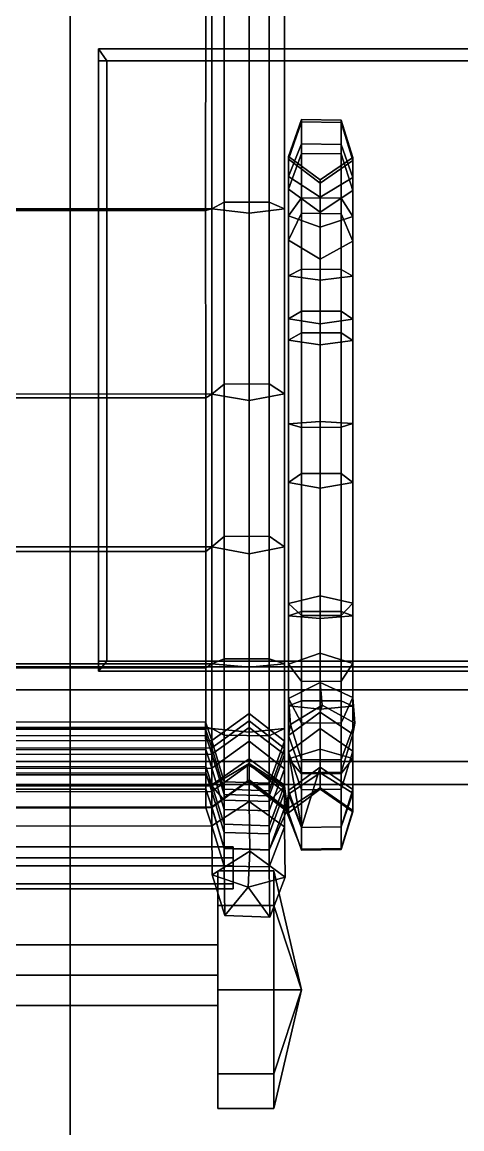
# Model space of a CAD drawing. Extents: x -252 to 252, y 0 to 101.
# Drawn here: x 211.79 to 218.49, y 14.07 to 30.93 of the extents above; entities that cross this region are included whole.
import ezdxf

# ---------------------------------------------------------------- set-up
doc = ezdxf.new("R2010")
doc.units = 0

msp = doc.modelspace()

# ---------------------------------------------------------------- linework, layer by layer
for points in [[(211.073044, 33.95929, -134.32254), (212.52446, 32.518917, -134.322479), (212.52446, 0.000001, -134.32254), (211.084091, 0.000003, -134.322479)], [(211.084091, 0.000003, -136.093597), (212.52446, 0.000001, -136.093597), (212.52446, 32.518917, -136.093582), (211.084091, 33.95929, -136.093582)], [(212.52446, 0.000001, -136.093597), (212.52446, 0.000001, -134.32254), (212.52446, 32.518917, -134.322479), (212.52446, 32.518917, -136.093582)], [(197.0681, 31.361679, -54.423523), (214.588593, 31.362648, -54.417297), (214.588348, 28.05822, -54.521988), (197.067825, 28.057987, -54.528198)], [(214.588348, 28.05822, -54.521988), (214.588593, 31.362648, -54.417297), (214.681381, 31.3508, -54.704269), (214.681381, 28.08486, -54.807266)], [(214.871078, 28.184299, -55.427612), (214.871078, 31.37015, -55.332916), (214.681381, 31.3508, -54.704269), (214.681381, 28.08486, -54.807266)], [(215.55687, 28.18792, -55.450317), (215.55687, 31.370859, -55.356125), (214.871078, 31.37015, -55.332916), (214.871078, 28.184299, -55.427612)], [(215.790771, 28.085831, -54.813721), (215.790771, 31.350906, -54.711243), (215.55687, 31.370859, -55.356125), (215.55687, 28.18792, -55.450317)], [(214.681381, 28.08486, -54.807266), (214.681381, 31.3508, -54.704269), (196.975372, 31.350771, -54.71051), (196.975372, 28.085831, -54.813477)], [(214.681381, 28.08486, -54.807266), (214.681381, 31.3508, -54.704269), (215.249252, 31.337872, -54.289703), (215.249252, 28.019117, -54.397095)], [(215.249252, 28.019117, -54.397095), (215.249252, 31.337872, -54.289703), (215.790771, 31.350906, -54.711243), (215.790771, 28.085831, -54.813721)], [(236.81398, 30.520674, 217.137054), (236.688538, 30.340174, 217.200333), (212.958862, 30.340174, 217.200333), (212.958862, 30.520674, 217.137054)], [(212.958862, 21.042135, 202.641571), (213.084305, 21.193691, 202.578308), (213.084305, 30.340174, 202.578308), (212.958862, 30.520674, 202.641571)], [(236.81398, 30.520674, 217.137054), (212.958862, 30.520674, 217.137054), (212.958862, 30.520674, 202.641571), (236.81398, 30.520674, 202.641571)], [(212.958862, 30.520674, 217.137054), (212.958862, 21.042135, 217.137054), (212.958862, 21.042135, 202.641571), (212.958862, 30.520674, 202.641571)], [(212.958862, 30.520674, 202.641571), (213.084305, 30.340174, 202.578308), (236.81398, 30.340174, 202.578308), (236.81398, 30.520674, 202.641571)], [(236.688538, 30.340174, 217.200333), (236.688538, 21.193691, 217.200333), (212.958862, 21.193691, 217.200333), (212.958862, 30.340174, 217.200333)], [(213.084305, 30.340174, 202.578308), (213.084305, 21.193691, 202.578308), (236.81398, 21.193691, 202.578308), (236.81398, 30.340174, 202.578308)], [(216.047333, 29.075699, -53.574661), (216.047333, 29.448, -51.271866), (215.850006, 28.884644, -51.166855), (215.850128, 28.577463, -53.291931)], [(216.047333, 29.448, -51.271866), (216.047333, 29.409588, -43.128326), (215.850128, 28.839375, -43.18544), (215.850006, 28.884644, -51.166855)], [(216.047333, 29.409588, -43.128326), (216.047333, 28.930525, -41.52681), (215.850128, 28.382309, -41.693764), (215.850128, 28.839375, -43.18544)], [(216.653366, 29.066545, -53.569595), (216.653366, 29.437653, -51.269791), (216.047333, 29.448, -51.271866), (216.047333, 29.075699, -53.574661)], [(216.653366, 29.437653, -51.269791), (216.653244, 29.399132, -43.12915), (216.047333, 29.409588, -43.128326), (216.047333, 29.448, -51.271866)], [(216.653244, 29.399132, -43.12915), (216.653244, 28.920464, -41.529533), (216.047333, 28.930525, -41.52681), (216.047333, 29.409588, -43.128326)], [(216.830521, 28.867884, -51.163483), (216.830521, 28.822449, -43.186905), (216.653244, 29.399132, -43.12915), (216.653366, 29.437653, -51.269791)], [(216.830521, 28.822449, -43.186905), (216.830399, 28.366016, -41.698586), (216.653244, 28.920464, -41.529533), (216.653244, 29.399132, -43.12915)], [(216.830399, 28.562656, -53.283081), (216.830521, 28.867884, -51.163483), (216.653366, 29.437653, -51.269791), (216.653366, 29.066545, -53.569595)], [(216.047333, 28.250811, -54.897354), (216.047333, 29.075699, -53.574661), (215.850128, 28.577463, -53.291931), (215.850128, 27.977509, -54.393509)], [(216.653229, 28.24577, -54.887924), (216.653366, 29.066545, -53.569595), (216.047333, 29.075699, -53.574661), (216.047333, 28.250811, -54.897354)], [(216.830399, 27.969387, -54.378769), (216.830399, 28.562656, -53.283081), (216.653366, 29.066545, -53.569595), (216.653229, 28.24577, -54.887924)], [(215.850128, 28.577463, -53.291931), (215.850006, 28.884644, -51.166855), (216.334198, 28.526104, -51.099899), (216.334198, 28.260365, -53.111572)], [(215.850006, 28.884644, -51.166855), (215.850128, 28.839375, -43.18544), (216.334198, 28.476515, -43.222015), (216.334198, 28.526104, -51.099899)], [(216.047333, 28.930525, -41.52681), (216.047211, 28.01841, -40.516464), (215.850128, 27.606424, -40.914917), (215.850128, 28.382309, -41.693764)], [(215.850128, 28.839375, -43.18544), (215.850128, 28.382309, -41.693764), (216.334198, 28.033417, -41.800087), (216.334198, 28.476515, -43.222015)], [(216.653244, 28.920464, -41.529533), (216.653351, 28.010845, -40.523735), (216.047211, 28.01841, -40.516464), (216.047333, 28.930525, -41.52681)], [(216.334198, 28.260365, -53.111572), (216.334198, 28.526104, -51.099899), (216.830521, 28.867884, -51.163483), (216.830399, 28.562656, -53.283081)], [(216.334198, 28.526104, -51.099899), (216.334198, 28.476515, -43.222015), (216.830521, 28.822449, -43.186905), (216.830521, 28.867884, -51.163483)], [(216.830399, 28.366016, -41.698586), (216.830521, 27.594181, -40.926636), (216.653351, 28.010845, -40.523735), (216.653244, 28.920464, -41.529533)], [(216.334198, 28.476515, -43.222015), (216.334198, 28.033417, -41.800087), (216.830399, 28.366016, -41.698586), (216.830521, 28.822449, -43.186905)], [(215.850128, 27.977509, -54.393509), (215.850128, 28.577463, -53.291931), (216.334198, 28.260365, -53.111572), (216.334198, 27.803574, -54.073029)], [(216.334198, 27.803574, -54.073029), (216.334198, 28.260365, -53.111572), (216.830399, 28.562656, -53.283081), (216.830399, 27.969387, -54.378769)], [(215.850128, 28.382309, -41.693764), (215.850128, 27.606424, -40.914917), (216.334198, 27.316078, -41.20388), (216.334198, 28.033417, -41.800087)], [(216.334198, 28.033417, -41.800087), (216.334198, 27.316078, -41.20388), (216.830521, 27.594181, -40.926636), (216.830399, 28.366016, -41.698586)], [(214.871078, 25.413471, -55.870514), (214.871078, 28.184299, -55.427612), (214.681381, 28.08486, -54.807266), (214.681381, 25.263659, -55.259445)], [(215.55687, 25.418922, -55.892715), (215.55687, 28.18792, -55.450317), (214.871078, 28.184299, -55.427612), (214.871078, 25.413471, -55.870514)], [(215.790771, 25.265244, -55.266418), (215.790771, 28.085831, -54.813721), (215.55687, 28.18792, -55.450317), (215.55687, 25.418922, -55.892715)], [(216.047333, 27.16431, -55.393921), (216.047333, 28.250811, -54.897354), (215.850128, 27.977509, -54.393509), (215.850128, 27.064062, -54.829514)], [(216.653229, 27.162466, -55.38353), (216.653229, 28.24577, -54.887924), (216.047333, 28.250811, -54.897354), (216.047333, 27.16431, -55.393921)], [(216.830521, 27.061087, -54.812943), (216.830399, 27.969387, -54.378769), (216.653229, 28.24577, -54.887924), (216.653229, 27.162466, -55.38353)], [(196.975372, 25.264999, -55.265152), (214.681381, 25.263659, -55.259445), (214.681381, 28.08486, -54.807266), (196.975372, 28.085831, -54.813477)], [(214.588348, 28.05822, -54.521988), (214.588394, 25.20673, -54.977478), (197.068115, 25.207611, -54.983673), (197.067825, 28.057987, -54.528198)], [(214.588394, 25.20673, -54.977478), (214.588348, 28.05822, -54.521988), (214.681381, 28.08486, -54.807266), (214.681381, 25.263659, -55.259445)], [(214.681381, 25.263659, -55.259445), (214.681381, 28.08486, -54.807266), (215.249252, 28.019117, -54.397095), (215.249252, 25.164833, -54.856628)], [(215.249252, 25.164833, -54.856628), (215.249252, 28.019117, -54.397095), (215.790771, 28.085831, -54.813721), (215.790771, 25.265244, -55.266418)], [(216.047211, 28.01841, -40.516464), (216.047333, 26.528133, -40.127884), (215.850128, 26.409739, -40.688889), (215.850128, 27.606424, -40.914917)], [(216.653351, 28.010845, -40.523735), (216.653351, 26.525944, -40.138031), (216.047333, 26.528133, -40.127884), (216.047211, 28.01841, -40.516464)], [(216.830521, 27.594181, -40.926636), (216.830521, 26.406208, -40.705482), (216.653351, 26.525944, -40.138031), (216.653351, 28.010845, -40.523735)], [(215.850128, 27.064062, -54.829514), (215.850128, 27.977509, -54.393509), (216.334198, 27.803574, -54.073029), (216.334076, 27.000286, -54.470932)], [(216.334076, 27.000286, -54.470932), (216.334198, 27.803574, -54.073029), (216.830399, 27.969387, -54.378769), (216.830521, 27.061087, -54.812943)], [(215.850128, 27.606424, -40.914917), (215.850128, 26.409739, -40.688889), (216.334213, 26.334406, -41.045708), (216.334198, 27.316078, -41.20388)], [(216.334198, 27.316078, -41.20388), (216.334213, 26.334406, -41.045708), (216.830521, 26.406208, -40.705482), (216.830521, 27.594181, -40.926636)], [(216.047333, 26.197731, -55.503815), (216.047333, 27.16431, -55.393921), (215.850128, 27.064062, -54.829514), (215.850128, 26.08403, -54.942291)], [(216.653351, 26.195652, -55.493484), (216.653229, 27.162466, -55.38353), (216.047333, 27.16431, -55.393921), (216.047333, 26.197731, -55.503815)], [(216.830521, 26.080643, -54.92569), (216.830521, 27.061087, -54.812943), (216.653229, 27.162466, -55.38353), (216.653351, 26.195652, -55.493484)], [(215.850128, 26.08403, -54.942291), (215.850128, 27.064062, -54.829514), (216.334076, 27.000286, -54.470932), (216.334198, 26.011662, -54.584778)], [(216.334198, 26.011662, -54.584778), (216.334076, 27.000286, -54.470932), (216.830521, 27.061087, -54.812943), (216.830521, 26.080643, -54.92569)], [(216.047333, 26.528133, -40.127884), (216.047211, 24.75639, -40.278198), (215.850128, 24.810932, -40.865623), (215.850128, 26.409739, -40.688889)], [(216.653351, 26.525944, -40.138031), (216.653229, 24.757393, -40.28833), (216.047211, 24.75639, -40.278198), (216.047333, 26.528133, -40.127884)], [(216.830521, 26.406208, -40.705482), (216.830521, 24.812553, -40.882706), (216.653229, 24.757393, -40.28833), (216.653351, 26.525944, -40.138031)], [(215.850128, 26.409739, -40.688889), (215.850128, 24.810932, -40.865623), (216.334213, 24.845654, -41.211731), (216.334213, 26.334406, -41.045708)], [(216.334213, 26.334406, -41.045708), (216.334213, 24.845654, -41.211731), (216.830521, 24.812553, -40.882706), (216.830521, 26.406208, -40.705482)], [(216.047333, 24.054714, -55.776337), (216.047333, 26.197731, -55.503815), (215.850128, 26.08403, -54.942291), (215.850128, 23.918352, -55.219666)], [(216.653351, 24.052187, -55.76593), (216.653351, 26.195652, -55.493484), (216.047333, 26.197731, -55.503815), (216.047333, 24.054714, -55.776337)], [(216.830521, 23.914295, -55.203033), (216.830521, 26.080643, -54.92569), (216.653351, 26.195652, -55.493484), (216.653351, 24.052187, -55.76593)], [(215.850128, 23.918352, -55.219666), (215.850128, 26.08403, -54.942291), (216.334198, 26.011662, -54.584778), (216.334198, 23.831564, -54.865555)], [(216.334198, 23.831564, -54.865555), (216.334198, 26.011662, -54.584778), (216.830521, 26.080643, -54.92569), (216.830521, 23.914295, -55.203033)], [(214.871078, 23.090977, -56.43988), (214.871078, 25.413471, -55.870514), (214.681381, 25.263659, -55.259445), (214.681381, 22.934761, -55.831223)], [(215.55687, 23.096659, -56.462067), (215.55687, 25.418922, -55.892715), (214.871078, 25.413471, -55.870514), (214.871078, 23.090977, -56.43988)], [(215.790771, 22.936287, -55.837219), (215.790771, 25.265244, -55.266418), (215.55687, 25.418922, -55.892715), (215.55687, 23.096659, -56.462067)], [(214.681381, 22.934761, -55.831223), (214.681381, 25.263659, -55.259445), (196.975372, 25.264999, -55.265152), (196.975372, 22.936291, -55.836975)], [(197.068115, 25.207611, -54.983673), (214.588394, 25.20673, -54.977478), (214.588394, 22.864901, -55.552628), (197.0681, 22.866165, -55.558868)], [(214.588394, 22.864901, -55.552628), (214.588394, 25.20673, -54.977478), (214.681381, 25.263659, -55.259445), (214.681381, 22.934761, -55.831223)], [(214.681381, 22.934761, -55.831223), (214.681381, 25.263659, -55.259445), (215.249252, 25.164833, -54.856628), (215.249252, 22.831493, -55.428864)], [(215.249252, 22.831493, -55.428864), (215.249252, 25.164833, -54.856628), (215.790771, 25.265244, -55.266418), (215.790771, 22.936287, -55.837219)], [(215.850128, 24.810932, -40.865623), (215.850128, 22.073872, -41.625908), (216.334198, 22.191843, -41.970947), (216.334213, 24.845654, -41.211731)], [(216.047211, 24.75639, -40.278198), (216.047318, 21.888475, -41.083939), (215.850128, 22.073872, -41.625908), (215.850128, 24.810932, -40.865623)], [(216.334213, 24.845654, -41.211731), (216.334198, 22.191843, -41.970947), (216.830521, 22.079372, -41.641983), (216.830521, 24.812553, -40.882706)], [(216.830521, 24.812553, -40.882706), (216.830521, 22.079372, -41.641983), (216.653351, 21.89188, -41.093575), (216.653229, 24.757393, -40.28833)], [(216.653229, 24.757393, -40.28833), (216.653351, 21.89188, -41.093575), (216.047318, 21.888475, -41.083939), (216.047211, 24.75639, -40.278198)], [(216.047333, 21.953234, -56.229874), (216.047333, 24.054714, -55.776337), (215.850128, 23.918352, -55.219666), (215.850128, 21.886965, -55.660538)], [(216.653229, 21.952023, -56.219482), (216.653351, 24.052187, -55.76593), (216.047333, 24.054714, -55.776337), (216.047333, 21.953234, -56.229874)], [(216.830521, 21.884995, -55.643982), (216.830521, 23.914295, -55.203033), (216.653351, 24.052187, -55.76593), (216.653229, 21.952023, -56.219482)], [(215.850128, 21.886965, -55.660538), (215.850128, 23.918352, -55.219666), (216.334198, 23.831564, -54.865555), (216.334198, 21.844784, -55.298645)], [(216.334198, 21.844784, -55.298645), (216.334198, 23.831564, -54.865555), (216.830521, 23.914295, -55.203033), (216.830521, 21.884995, -55.643982)], [(196.97554, 21.153934, -56.295334), (214.681412, 21.153006, -56.28923), (214.681381, 22.934761, -55.831223), (196.975372, 22.936291, -55.836975)], [(214.588943, 21.094227, -56.007706), (214.588394, 22.864901, -55.552628), (214.681381, 22.934761, -55.831223), (214.681412, 21.153006, -56.28923)], [(214.871078, 21.227802, -56.913986), (214.871078, 23.090977, -56.43988), (214.681381, 22.934761, -55.831223), (214.681412, 21.153006, -56.28923)], [(214.681412, 21.153006, -56.28923), (214.681381, 22.934761, -55.831223), (215.249252, 22.831493, -55.428864), (215.249252, 21.103878, -55.877609)], [(215.55687, 21.23052, -56.936676), (215.55687, 23.096659, -56.462067), (214.871078, 23.090977, -56.43988), (214.871078, 21.227802, -56.913986)], [(215.249252, 21.103878, -55.877609), (215.249252, 22.831493, -55.428864), (215.790771, 22.936287, -55.837219), (215.790649, 21.153925, -56.296143)], [(215.790649, 21.153925, -56.296143), (215.790771, 22.936287, -55.837219), (215.55687, 23.096659, -56.462067), (215.55687, 21.23052, -56.936676)], [(214.588394, 22.864901, -55.552628), (214.588943, 21.094227, -56.007706), (197.06842, 21.095037, -56.013428), (197.0681, 22.866165, -55.558868)], [(215.850128, 22.073872, -41.625908), (215.850143, 21.149302, -42.06778), (216.334076, 21.317327, -42.391327), (216.334198, 22.191843, -41.970947)], [(216.334198, 22.191843, -41.970947), (216.334076, 21.317327, -42.391327), (216.830399, 21.15716, -42.08287), (216.830521, 22.079372, -41.641983)], [(216.047318, 21.888475, -41.083939), (216.047333, 20.885309, -41.559013), (215.850143, 21.149302, -42.06778), (215.850128, 22.073872, -41.625908)], [(216.047211, 20.589447, -56.639008), (216.047333, 21.953234, -56.229874), (215.850128, 21.886965, -55.660538), (215.850128, 20.513542, -56.071213)], [(216.653351, 20.58807, -56.628677), (216.653229, 21.952023, -56.219482), (216.047333, 21.953234, -56.229874), (216.047211, 20.589447, -56.639008)], [(216.830521, 20.511288, -56.054169), (216.830521, 21.884995, -55.643982), (216.653229, 21.952023, -56.219482), (216.653351, 20.58807, -56.628677)], [(216.830521, 22.079372, -41.641983), (216.830399, 21.15716, -42.08287), (216.653351, 20.890158, -41.568176), (216.653351, 21.89188, -41.093575)], [(215.850128, 20.513542, -56.071213), (215.850128, 21.886965, -55.660538), (216.334198, 21.844784, -55.298645), (216.334198, 20.465229, -55.709793)], [(216.653351, 21.89188, -41.093575), (216.653351, 20.890158, -41.568176), (216.047333, 20.885309, -41.559013), (216.047318, 21.888475, -41.083939)], [(216.334198, 20.465229, -55.709793), (216.334198, 21.844784, -55.298645), (216.830521, 21.884995, -55.643982), (216.830521, 20.511288, -56.054169)], [(215.850143, 21.149302, -42.06778), (215.850143, 20.627495, -42.532608), (216.334076, 20.868469, -42.806885), (216.334076, 21.317327, -42.391327)], [(216.334076, 21.317327, -42.391327), (216.334076, 20.868469, -42.806885), (216.830521, 20.638727, -42.545792), (216.830399, 21.15716, -42.08287)], [(173.486786, 21.105835, 217.815475), (173.486786, 21.105835, 200.184692), (240.904663, 21.105835, 200.184692), (240.904663, 21.105835, 217.815536)], [(173.486786, -0.033936, 217.815475), (173.486786, 21.105835, 217.815475), (240.904663, 21.105835, 217.815536), (240.904663, -0.033936, 217.815506)], [(173.486786, 21.105835, 200.184692), (173.486786, 20.758301, 199.681946), (240.904663, 20.758301, 199.681946), (240.904663, 21.105835, 200.184692)], [(214.681381, 20.170946, -56.448883), (214.681412, 21.153006, -56.28923), (196.97554, 21.153934, -56.295334), (196.975372, 20.168886, -56.454132)], [(197.06842, 21.095037, -56.013428), (214.588943, 21.094227, -56.007706), (214.588394, 20.188307, -56.169342), (197.068115, 20.186163, -56.175095)], [(212.958862, 21.042135, 217.137054), (212.958862, 21.193691, 217.200333), (236.688538, 21.193691, 217.200333), (236.81398, 21.042116, 217.137054)], [(236.81398, 21.042135, 202.641571), (236.81398, 21.193691, 202.578308), (213.084305, 21.193691, 202.578308), (212.958862, 21.042135, 202.641571)], [(214.588394, 20.188307, -56.169342), (214.588943, 21.094227, -56.007706), (214.681412, 21.153006, -56.28923), (214.681381, 20.170946, -56.448883)], [(214.871078, 20.064901, -57.051193), (214.871078, 21.227802, -56.913986), (214.681412, 21.153006, -56.28923), (214.681381, 20.170946, -56.448883)], [(214.681381, 20.170946, -56.448883), (214.681412, 21.153006, -56.28923), (215.249252, 21.103878, -55.877609), (215.249252, 20.112244, -56.057297)], [(215.55687, 20.057257, -57.072906), (215.55687, 21.23052, -56.936676), (214.871078, 21.227802, -56.913986), (214.871078, 20.064901, -57.051193)], [(215.249252, 20.112244, -56.057297), (215.249252, 21.103878, -55.877609), (215.790649, 21.153925, -56.296143), (215.790771, 20.168886, -56.454376)], [(215.790771, 20.168886, -56.454376), (215.790649, 21.153925, -56.296143), (215.55687, 21.23052, -56.936676), (215.55687, 20.057257, -57.072906)], [(216.047333, 20.885309, -41.559013), (216.047333, 20.248846, -42.102478), (215.850143, 20.627495, -42.532608), (215.850143, 21.149302, -42.06778)], [(216.830399, 21.15716, -42.08287), (216.830521, 20.638727, -42.545792), (216.653351, 20.2558, -42.110626), (216.653351, 20.890158, -41.568176)], [(212.958862, 21.042135, 217.137054), (236.81398, 21.042116, 217.137054), (236.81398, 21.042135, 202.641571), (212.958862, 21.042135, 202.641571)], [(240.904663, 19.664185, 199.681946), (240.904663, 20.758301, 199.681946), (173.486786, 20.758301, 199.681946), (173.486786, 19.664185, 199.681946)], [(215.850143, 20.627495, -42.532608), (215.87822, 20.231133, -43.373749), (216.362106, 20.522324, -43.509781), (216.334076, 20.868469, -42.806885)], [(216.653351, 20.890158, -41.568176), (216.653351, 20.2558, -42.110626), (216.047333, 20.248846, -42.102478), (216.047333, 20.885309, -41.559013)], [(216.334076, 20.868469, -42.806885), (216.362106, 20.522324, -43.509781), (216.85849, 20.248247, -43.373627), (216.830521, 20.638727, -42.545792)], [(216.047333, 19.476746, -56.659103), (216.047211, 20.589447, -56.639008), (215.850128, 20.513542, -56.071213), (215.850128, 19.705959, -56.133698)], [(216.047333, 20.248846, -42.102478), (216.047318, 19.689068, -43.093201), (215.87822, 20.231133, -43.373749), (215.850143, 20.627495, -42.532608)], [(216.653351, 19.480957, -56.649261), (216.653351, 20.58807, -56.628677), (216.047211, 20.589447, -56.639008), (216.047333, 19.476746, -56.659103)], [(216.830521, 20.638727, -42.545792), (216.85849, 20.248247, -43.373627), (216.653351, 19.696627, -43.100357), (216.653351, 20.2558, -42.110626)], [(216.830399, 19.712769, -56.118027), (216.830521, 20.511288, -56.054169), (216.653351, 20.58807, -56.628677), (216.653351, 19.480957, -56.649261)], [(215.850128, 19.705959, -56.133698), (215.850128, 20.513542, -56.071213), (216.334198, 20.465229, -55.709793), (216.334213, 19.851826, -55.799561)], [(215.850204, 20.06423, -45.180389), (215.850128, 19.805908, -48.31192), (216.334198, 20.170012, -48.332825), (216.334167, 20.419563, -45.192383)], [(215.87822, 20.231133, -43.373749), (215.850204, 20.06423, -45.180389), (216.334167, 20.419563, -45.192383), (216.362106, 20.522324, -43.509781)], [(216.362106, 20.522324, -43.509781), (216.334167, 20.419563, -45.192383), (216.830551, 20.081673, -45.196243), (216.85849, 20.248247, -43.373627)], [(216.334167, 20.419563, -45.192383), (216.334198, 20.170012, -48.332825), (216.830521, 19.82291, -48.312943), (216.830551, 20.081673, -45.196243)], [(216.334213, 19.851826, -55.799561), (216.334198, 20.465229, -55.709793), (216.830521, 20.511288, -56.054169), (216.830399, 19.712769, -56.118027)], [(214.588364, 20.157879, -47.168381), (214.588364, 20.270863, -44.500381), (197.0681, 20.264772, -44.500748), (197.0681, 20.151781, -47.167755)], [(197.0681, 20.264772, -44.500748), (214.588364, 20.270863, -44.500381), (214.588394, 20.062759, -42.03067), (197.0681, 20.056789, -42.032013)], [(214.588364, 20.270863, -44.500381), (214.588364, 20.157879, -47.168381), (214.681381, 19.87179, -47.145187), (214.681381, 19.983555, -44.506531)], [(214.588394, 20.062759, -42.03067), (214.588364, 20.270863, -44.500381), (214.681381, 19.983555, -44.506531), (214.681381, 19.779116, -42.071915)], [(214.681381, 19.779116, -42.071915), (214.681381, 19.983555, -44.506531), (215.249252, 20.396759, -44.471848), (215.249252, 20.18572, -41.986969)], [(214.681381, 19.983555, -44.506531), (214.681381, 19.87179, -47.145187), (215.249252, 20.286816, -47.163223), (215.249252, 20.396759, -44.471848)], [(214.681381, 19.87179, -47.145187), (214.681381, 19.561871, -49.797501), (215.249252, 19.973686, -49.845886), (215.249252, 20.286816, -47.163223)], [(215.249252, 20.18572, -41.986969), (215.249252, 20.396759, -44.471848), (215.790771, 19.976643, -44.507126), (215.790649, 19.773079, -42.073471)], [(215.249252, 20.396759, -44.471848), (215.249252, 20.286816, -47.163223), (215.790771, 19.865631, -47.145294), (215.790771, 19.976643, -44.507126)], [(215.249252, 20.286816, -47.163223), (215.249252, 19.973686, -49.845886), (215.790771, 19.554989, -49.796692), (215.790771, 19.865631, -47.145294)], [(216.653351, 20.2558, -42.110626), (216.653351, 19.696627, -43.100357), (216.047318, 19.689068, -43.093201), (216.047333, 20.248846, -42.102478)], [(216.85849, 20.248247, -43.373627), (216.830551, 20.081673, -45.196243), (216.653275, 19.502499, -45.216797), (216.653351, 19.696627, -43.100357)], [(196.97554, 19.291578, -56.197159), (214.681427, 19.29631, -56.194), (214.681381, 20.170946, -56.448883), (196.975372, 20.168886, -56.454132)], [(197.0681, 19.841305, -49.834244), (214.588394, 19.847355, -49.834854), (214.588364, 20.157879, -47.168381), (197.0681, 20.151781, -47.167755)], [(214.588394, 20.188307, -56.169342), (214.588852, 19.46479, -55.99028), (197.068359, 19.461075, -55.994049), (197.068115, 20.186163, -56.175095)], [(214.588364, 20.157879, -47.168381), (214.588394, 19.847355, -49.834854), (214.681381, 19.561871, -49.797501), (214.681381, 19.87179, -47.145187)], [(214.588852, 19.46479, -55.99028), (214.588394, 20.188307, -56.169342), (214.681381, 20.170946, -56.448883), (214.681427, 19.29631, -56.194)], [(214.681381, 19.31101, -39.833641), (214.681381, 19.779116, -42.071915), (215.249252, 20.18572, -41.986969), (215.249252, 19.707495, -39.712082)], [(214.871078, 19.07608, -56.763611), (214.871078, 20.064901, -57.051193), (214.681381, 20.170946, -56.448883), (214.681427, 19.29631, -56.194)], [(214.681427, 19.29631, -56.194), (214.681381, 20.170946, -56.448883), (215.249252, 20.112244, -56.057297), (215.249252, 19.633501, -55.941559)], [(215.55687, 19.055222, -56.773117), (215.55687, 20.057257, -57.072906), (214.871078, 20.064901, -57.051193), (214.871078, 19.07608, -56.763611)], [(215.249252, 19.707495, -39.712082), (215.249252, 20.18572, -41.986969), (215.790649, 19.773079, -42.073471), (215.790771, 19.304358, -39.835739)], [(215.249252, 19.633501, -55.941559), (215.249252, 20.112244, -56.057297), (215.790771, 20.168886, -56.454376), (215.790649, 19.290428, -56.196991)], [(215.790649, 19.290428, -56.196991), (215.790771, 20.168886, -56.454376), (215.55687, 20.057257, -57.072906), (215.55687, 19.055222, -56.773117)], [(216.334198, 19.582035, -52.516937), (216.334198, 20.170012, -48.332825), (215.850128, 19.805908, -48.31192), (216.047424, 18.661114, -52.33963)], [(216.047256, 19.491724, -45.206909), (216.047333, 19.233791, -48.278763), (215.850128, 19.805908, -48.31192), (215.850204, 20.06423, -45.180389)], [(216.047318, 19.689068, -43.093201), (216.047256, 19.491724, -45.206909), (215.850204, 20.06423, -45.180389), (215.87822, 20.231133, -43.373749)], [(216.334198, 20.170012, -48.332825), (216.334198, 19.582035, -52.516937), (216.830521, 19.240606, -52.451111), (216.830521, 19.82291, -48.312943)], [(216.830551, 20.081673, -45.196243), (216.830521, 19.82291, -48.312943), (216.653351, 19.244299, -48.279053), (216.653275, 19.502499, -45.216797)], [(196.975372, 19.977404, -44.506897), (214.681381, 19.983555, -44.506531), (214.681381, 19.87179, -47.145187), (196.975372, 19.865627, -47.14505)], [(214.681381, 19.779116, -42.071915), (214.681381, 19.983555, -44.506531), (196.975372, 19.977404, -44.506897), (196.975372, 19.773079, -42.073288)], [(214.588394, 20.062759, -42.03067), (214.588409, 19.589851, -39.762619), (197.067902, 19.584032, -39.76445), (197.0681, 20.056789, -42.032013)], [(214.588409, 19.589851, -39.762619), (214.588394, 20.062759, -42.03067), (214.681381, 19.779116, -42.071915), (214.681381, 19.31101, -39.833641)], [(214.871078, 19.163996, -42.200607), (214.871078, 19.35652, -44.558533), (214.681381, 19.983555, -44.506531), (214.681381, 19.779116, -42.071915)], [(214.871078, 19.35652, -44.558533), (214.871078, 19.243933, -47.118546), (214.681381, 19.87179, -47.145187), (214.681381, 19.983555, -44.506531)], [(214.681381, 19.561871, -49.797501), (214.681381, 19.206806, -52.231125), (215.249252, 19.61787, -52.291199), (215.249252, 19.973686, -49.845886)], [(215.249252, 19.973686, -49.845886), (215.249252, 19.61787, -52.291199), (215.790771, 19.200703, -52.230301), (215.790771, 19.554989, -49.796692)], [(215.790649, 19.773079, -42.073471), (215.790771, 19.976643, -44.507126), (215.55687, 19.333738, -44.560242), (215.55687, 19.141623, -42.205734)], [(215.790771, 19.976643, -44.507126), (215.790771, 19.865631, -47.145294), (215.55687, 19.221096, -47.117813), (215.55687, 19.333738, -44.560242)], [(214.681381, 19.87179, -47.145187), (214.681381, 19.561871, -49.797501), (196.975372, 19.555761, -49.796417), (196.975372, 19.865627, -47.14505)], [(196.975372, 19.305079, -39.835022), (214.681381, 19.31101, -39.833641), (214.681381, 19.779116, -42.071915), (196.975372, 19.773079, -42.073288)], [(214.588394, 19.491432, -52.26944), (214.588394, 19.847355, -49.834854), (197.0681, 19.841305, -49.834244), (197.0681, 19.485394, -52.268341)], [(214.588394, 19.847355, -49.834854), (214.588394, 19.491432, -52.26944), (214.681381, 19.206806, -52.231125), (214.681381, 19.561871, -49.797501)], [(214.871078, 19.243933, -47.118546), (214.871078, 18.936968, -49.724045), (214.681381, 19.561871, -49.797501), (214.681381, 19.87179, -47.145187)], [(214.871078, 18.709299, -40.017456), (214.871078, 19.163996, -42.200607), (214.681381, 19.779116, -42.071915), (214.681381, 19.31101, -39.833641)], [(215.790771, 19.865631, -47.145294), (215.790771, 19.554989, -49.796692), (215.55687, 18.914265, -49.721359), (215.55687, 19.221096, -47.117813)], [(215.790771, 19.304358, -39.835739), (215.790649, 19.773079, -42.073471), (215.55687, 19.141623, -42.205734), (215.55687, 18.687441, -40.024048)], [(215.850143, 19.169558, -55.936478), (215.850128, 19.705959, -56.133698), (216.334213, 19.851826, -55.799561), (216.334198, 19.493629, -55.769302)], [(216.047424, 18.661114, -52.33963), (215.850128, 19.805908, -48.31192), (216.047333, 19.233791, -48.278763)], [(216.334198, 19.493629, -55.769302), (216.334213, 19.851826, -55.799561), (216.830399, 19.712769, -56.118027), (216.830521, 19.18469, -55.92865)], [(216.830521, 19.82291, -48.312943), (216.830521, 19.240606, -52.451111), (216.653351, 18.671444, -52.341553), (216.653351, 19.244299, -48.279053)], [(173.486786, 19.664185, 199.681946), (173.486786, 19.31665, 200.184692), (240.904663, 19.31665, 200.184692), (240.904663, 19.664185, 199.681946)], [(196.975372, 19.555761, -49.796417), (214.681381, 19.561871, -49.797501), (214.681381, 19.206806, -52.231125), (196.975372, 19.200703, -52.229996)], [(197.067902, 19.584032, -39.76445), (214.588409, 19.589851, -39.762619), (214.589554, 18.959055, -37.602814), (197.067444, 18.946117, -37.679085)], [(214.589554, 18.959055, -37.602814), (214.588409, 19.589851, -39.762619), (214.681381, 19.31101, -39.833641), (214.682358, 18.683996, -37.684738)], [(214.682358, 18.683996, -37.684738), (214.681381, 19.31101, -39.833641), (215.249252, 19.707495, -39.712082), (215.25029, 19.055487, -37.583626)], [(214.681381, 18.973007, -55.558716), (214.681427, 19.29631, -56.194), (215.249252, 19.633501, -55.941559), (215.249252, 19.388397, -55.55629)], [(214.681381, 19.206806, -52.231125), (214.681381, 18.964605, -54.214493), (215.249252, 19.37616, -54.264801), (215.249252, 19.61787, -52.291199)], [(214.871078, 18.936968, -49.724045), (214.871078, 18.584934, -52.140549), (214.681381, 19.206806, -52.231125), (214.681381, 19.561871, -49.797501)], [(215.224411, 19.380049, -55.555817), (215.224411, 19.625223, -55.940567), (215.765854, 19.282043, -56.196457), (215.808105, 18.929897, -55.504471)], [(215.25029, 19.055487, -37.583626), (215.249252, 19.707495, -39.712082), (215.790771, 19.304358, -39.835739), (215.789688, 18.670828, -37.76133)], [(215.249252, 19.388397, -55.55629), (215.249252, 19.633501, -55.941559), (215.790649, 19.290428, -56.196991), (215.832794, 18.938393, -55.505035)], [(215.249252, 19.61787, -52.291199), (215.249252, 19.37616, -54.264801), (215.790771, 18.95772, -54.213715), (215.790771, 19.200703, -52.230301)], [(215.850082, 19.223892, -52.448181), (215.850098, 18.881845, -54.582458), (216.334076, 19.242712, -54.634979), (216.334198, 19.582035, -52.516937)], [(216.047424, 18.661114, -52.33963), (215.850082, 19.223892, -52.448181), (216.334198, 19.582035, -52.516937)], [(216.047333, 18.66033, -56.199585), (216.047333, 19.476746, -56.659103), (215.850128, 19.705959, -56.133698), (215.850143, 19.169558, -55.936478)], [(216.653351, 19.696627, -43.100357), (216.653275, 19.502499, -45.216797), (216.047256, 19.491724, -45.206909), (216.047318, 19.689068, -43.093201)], [(216.334198, 19.582035, -52.516937), (216.334076, 19.242712, -54.634979), (216.830521, 18.898685, -54.584854), (216.830521, 19.240606, -52.451111)], [(216.830521, 19.18469, -55.92865), (216.830399, 19.712769, -56.118027), (216.653351, 19.480957, -56.649261), (216.653229, 18.669685, -56.19458)], [(197.0681, 19.245434, -54.230713), (214.588394, 19.251513, -54.230896), (214.588394, 19.491432, -52.26944), (197.0681, 19.485394, -52.268341)], [(197.068359, 19.461075, -55.994049), (214.588852, 19.46479, -55.99028), (214.588394, 19.244499, -55.492569), (197.0681, 19.238398, -55.49295)], [(214.588394, 19.491432, -52.26944), (214.588394, 19.251513, -54.230896), (214.681381, 18.964605, -54.214493), (214.681381, 19.206806, -52.231125)], [(214.588394, 19.244499, -55.492569), (214.588852, 19.46479, -55.99028), (214.681427, 19.29631, -56.194), (214.681381, 18.973007, -55.558716)], [(215.790771, 19.554989, -49.796692), (215.790771, 19.200703, -52.230301), (215.55687, 18.562315, -52.137344), (215.55687, 18.914265, -49.721359)], [(215.808105, 18.929897, -55.504471), (215.850143, 19.169558, -55.936478), (216.334198, 19.493629, -55.769302), (216.334198, 19.266064, -55.44368)], [(216.653275, 19.502499, -45.216797), (216.653351, 19.244299, -48.279053), (216.047333, 19.233791, -48.278763), (216.047256, 19.491724, -45.206909)], [(216.653229, 18.669685, -56.19458), (216.653351, 19.480957, -56.649261), (216.047333, 19.476746, -56.659103), (216.047333, 18.66033, -56.199585)], [(216.334198, 19.266064, -55.44368), (216.334198, 19.493629, -55.769302), (216.830521, 19.18469, -55.92865), (216.830521, 18.918461, -55.450562)], [(173.486786, 19.31665, 200.184692), (173.486786, -0.033936, 200.184692), (240.904663, -0.033936, 200.184692), (240.904663, 19.31665, 200.184692)], [(214.682358, 18.683996, -37.684738), (214.681381, 19.31101, -39.833641), (196.975372, 19.305079, -39.835022), (196.974625, 18.670834, -37.761635)], [(214.681381, 18.973007, -55.558716), (214.681427, 19.29631, -56.194), (196.97554, 19.291578, -56.197159), (196.975372, 18.966841, -55.558594)], [(214.588394, 19.244499, -55.492569), (214.588394, 19.251513, -54.230896), (197.0681, 19.245434, -54.230713), (197.0681, 19.238398, -55.49295)], [(214.588394, 19.251513, -54.230896), (214.588394, 19.244499, -55.492569), (214.681381, 18.973007, -55.558716), (214.681381, 18.964605, -54.214493)], [(214.681381, 18.964605, -54.214493), (214.681381, 18.973007, -55.558716), (215.249252, 19.388397, -55.55629), (215.249252, 19.37616, -54.264801)], [(214.870895, 18.06975, -37.925301), (214.871078, 18.709299, -40.017456), (214.681381, 19.31101, -39.833641), (214.682358, 18.683996, -37.684738)], [(214.871078, 18.344591, -55.562378), (214.871078, 19.07608, -56.763611), (214.681427, 19.29631, -56.194), (214.681381, 18.973007, -55.558716)], [(215.55687, 19.141623, -42.205734), (215.55687, 19.333738, -44.560242), (214.871078, 19.35652, -44.558533), (214.871078, 19.163996, -42.200607)], [(215.55687, 19.333738, -44.560242), (215.55687, 19.221096, -47.117813), (214.871078, 19.243933, -47.118546), (214.871078, 19.35652, -44.558533)], [(215.55687, 19.221096, -47.117813), (215.55687, 18.914265, -49.721359), (214.871078, 18.936968, -49.724045), (214.871078, 19.243933, -47.118546)], [(215.224411, 19.367804, -54.263824), (215.224411, 19.380049, -55.555817), (215.808105, 18.929897, -55.504471), (215.765732, 18.94923, -54.212494)], [(215.249252, 19.37616, -54.264801), (215.249252, 19.388397, -55.55629), (215.832794, 18.938393, -55.505035), (215.790771, 18.95772, -54.213715)], [(215.789688, 18.670828, -37.76133), (215.790771, 19.304358, -39.835739), (215.55687, 18.687441, -40.024048), (215.555405, 18.061615, -37.972839)], [(215.832794, 18.938393, -55.505035), (215.790649, 19.290428, -56.196991), (215.55687, 19.055222, -56.773117), (215.55687, 18.321732, -55.562653)], [(215.850098, 18.881845, -54.582458), (215.808105, 18.929897, -55.504471), (216.334198, 19.266064, -55.44368), (216.334076, 19.242712, -54.634979)], [(216.047424, 18.661114, -52.33963), (216.047409, 18.314787, -54.499329), (215.850098, 18.881845, -54.582458), (215.850082, 19.223892, -52.448181)], [(216.653351, 19.244299, -48.279053), (216.653351, 18.671444, -52.341553), (216.047424, 18.661114, -52.33963), (216.047333, 19.233791, -48.278763)], [(216.334076, 19.242712, -54.634979), (216.334198, 19.266064, -55.44368), (216.830521, 18.918461, -55.450562), (216.830521, 18.898685, -54.584854)], [(216.830521, 19.240606, -52.451111), (216.830521, 18.898685, -54.584854), (216.653351, 18.325195, -54.500732), (216.653351, 18.671444, -52.341553)], [(214.681381, 19.206806, -52.231125), (214.681381, 18.964605, -54.214493), (196.975372, 18.958479, -54.213898), (196.975372, 19.200703, -52.229996)], [(214.871078, 18.584934, -52.140549), (214.871078, 18.340076, -54.138107), (214.681381, 18.964605, -54.214493), (214.681381, 19.206806, -52.231125)], [(214.689713, 17.938871, -35.681335), (214.682358, 18.683996, -37.684738), (215.25029, 19.055487, -37.583626), (215.258499, 18.29941, -35.550468)], [(215.55687, 18.687441, -40.024048), (215.55687, 19.141623, -42.205734), (214.871078, 19.163996, -42.200607), (214.871078, 18.709299, -40.017456)], [(215.55687, 18.321732, -55.562653), (215.55687, 19.055222, -56.773117), (214.871078, 19.07608, -56.763611), (214.871078, 18.344591, -55.562378)], [(215.258499, 18.29941, -35.550468), (215.25029, 19.055487, -37.583626), (215.789688, 18.670828, -37.76133), (215.799301, 17.90246, -35.694908)], [(215.790771, 19.200703, -52.230301), (215.790771, 18.95772, -54.213715), (215.55687, 18.317389, -54.134888), (215.55687, 18.562315, -52.137344)], [(216.047333, 18.328484, -55.462311), (216.047333, 18.66033, -56.199585), (215.850143, 19.169558, -55.936478), (215.808105, 18.929897, -55.504471)], [(216.830521, 18.918461, -55.450562), (216.830521, 19.18469, -55.92865), (216.653229, 18.669685, -56.19458), (216.653351, 18.339008, -55.462189)], [(197.067444, 18.946117, -37.679085), (214.589554, 18.959055, -37.602814), (214.682358, 18.683996, -37.684738), (196.974625, 18.670834, -37.761635)], [(196.975372, 18.958479, -54.213898), (214.681381, 18.964605, -54.214493), (214.681381, 18.973007, -55.558716), (196.975372, 18.966841, -55.558594)], [(214.871078, 18.340076, -54.138107), (214.871078, 18.344591, -55.562378), (214.681381, 18.973007, -55.558716), (214.681381, 18.964605, -54.214493)], [(215.55687, 18.914265, -49.721359), (215.55687, 18.562315, -52.137344), (214.871078, 18.584934, -52.140549), (214.871078, 18.936968, -49.724045)], [(215.790771, 18.95772, -54.213715), (215.832794, 18.938393, -55.505035), (215.55687, 18.321732, -55.562653), (215.55687, 18.317389, -54.134888)], [(216.047409, 18.314787, -54.499329), (216.047333, 18.328484, -55.462311), (215.808105, 18.929897, -55.504471), (215.850098, 18.881845, -54.582458)], [(216.830521, 18.898685, -54.584854), (216.830521, 18.918461, -55.450562), (216.653351, 18.339008, -55.462189), (216.653351, 18.325195, -54.500732)], [(214.878677, 17.319096, -35.906776), (214.870895, 18.06975, -37.925301), (214.682358, 18.683996, -37.684738), (214.689713, 17.938871, -35.681335)], [(215.555405, 18.061615, -37.972839), (215.55687, 18.687441, -40.024048), (214.871078, 18.709299, -40.017456), (214.870895, 18.06975, -37.925301)], [(215.55687, 18.562315, -52.137344), (215.55687, 18.317389, -54.134888), (214.871078, 18.340076, -54.138107), (214.871078, 18.584934, -52.140549)], [(215.799301, 17.90246, -35.694908), (215.789688, 18.670828, -37.76133), (215.555405, 18.061615, -37.972839), (215.564514, 17.296597, -35.915314)], [(216.653351, 18.339008, -55.462189), (216.653229, 18.669685, -56.19458), (216.047333, 18.66033, -56.199585), (216.047333, 18.328484, -55.462311)], [(216.653351, 18.671444, -52.341553), (216.653351, 18.325195, -54.500732), (216.047409, 18.314787, -54.499329), (216.047424, 18.661114, -52.33963)], [(196.708267, 18.197239, -35.950684), (196.708267, 18.365467, -36.311562), (215.007385, 18.365467, -36.31144), (215.007385, 18.197239, -35.950562)], [(196.708267, 18.365467, -36.311562), (196.708267, 18.074347, -36.583023), (215.007385, 18.074347, -36.582901), (215.007385, 18.365467, -36.31144)], [(215.238083, 17.751287, -35.55864), (214.689713, 17.938871, -35.681335), (215.258499, 18.29941, -35.550468)], [(215.55687, 18.317389, -54.134888), (215.55687, 18.321732, -55.562653), (214.871078, 18.344591, -55.562378), (214.871078, 18.340076, -54.138107)], [(215.238083, 17.751287, -35.55864), (215.258499, 18.29941, -35.550468), (215.799301, 17.90246, -35.694908)], [(216.653351, 18.325195, -54.500732), (216.653351, 18.339008, -55.462189), (216.047333, 18.328484, -55.462311), (216.047409, 18.314787, -54.499329)], [(196.708267, 17.802143, -35.999062), (196.708267, 18.197239, -35.950684), (215.007385, 18.197239, -35.950562), (215.007385, 17.802143, -35.999428)], [(196.708267, 18.074347, -36.583023), (196.708267, 17.726189, -36.389709), (215.007385, 17.726189, -36.390076), (215.007385, 18.074347, -36.582901)], [(215.564514, 17.296597, -35.915314), (215.555405, 18.061615, -37.972839), (214.870895, 18.06975, -37.925301), (214.878677, 17.319096, -35.906776)], [(215.238083, 17.751287, -35.55864), (214.878677, 17.319096, -35.906776), (214.689713, 17.938871, -35.681335)], [(215.624771, 17.470274, -49.755051), (215.624771, 18.000587, -48.474762), (214.773224, 18.000587, -48.474762), (214.773224, 17.470274, -49.755051)], [(215.624771, 18.000587, -48.474762), (215.624771, 17.470274, -47.194473), (214.773224, 17.470274, -47.194473), (214.773224, 18.000587, -48.474762)], [(214.773224, 16.189981, -48.474762), (214.773224, 17.470274, -49.755051), (214.773224, 18.000587, -48.474762)], [(214.773224, 16.189981, -48.474762), (214.773224, 18.000587, -48.474762), (214.773224, 17.470274, -47.194473)], [(215.238083, 17.751287, -35.55864), (215.799301, 17.90246, -35.694908), (215.564514, 17.296597, -35.915314)], [(216.04628, 16.189981, -48.474457), (215.624771, 18.000587, -48.474762), (215.624771, 17.470274, -49.755051)], [(216.04628, 16.189981, -48.474457), (215.624771, 17.470274, -47.194473), (215.624771, 18.000587, -48.474762)], [(196.708267, 17.726189, -36.389709), (196.708267, 17.802143, -35.999062), (215.007385, 17.802143, -35.999428), (215.007385, 17.726189, -36.390076)], [(215.238083, 17.751287, -35.55864), (215.564514, 17.296597, -35.915314), (214.878677, 17.319096, -35.906776)], [(215.624771, 16.189981, -50.285324), (215.624771, 17.470274, -49.755051), (214.773224, 17.470274, -49.755051), (214.773224, 16.189981, -50.285324)], [(215.624771, 17.470274, -47.194473), (215.624771, 16.189981, -46.663727), (214.773224, 16.189981, -46.663727), (214.773224, 17.470274, -47.194473)], [(214.773224, 16.189981, -48.474762), (214.773224, 16.189981, -50.285324), (214.773224, 17.470274, -49.755051)], [(214.773224, 16.189981, -48.474762), (214.773224, 17.470274, -47.194473), (214.773224, 16.189981, -46.663727)], [(216.04628, 16.189981, -48.474457), (215.624771, 17.470274, -49.755051), (215.624771, 16.189981, -50.285324)], [(216.04628, 16.189981, -48.474457), (215.624771, 16.189981, -46.663727), (215.624771, 17.470274, -47.194473)], [(214.773224, 16.409382, -48.865387), (214.773224, 16.870773, -48.403961), (207.757584, 16.870773, -48.403961), (207.757584, 16.409382, -48.865387)], [(214.773224, 16.870773, -48.403961), (214.773224, 16.409382, -47.942505), (207.757584, 16.409382, -47.942505), (207.757584, 16.870773, -48.403961)], [(214.773224, 16.409382, -47.942505), (214.773224, 15.947993, -48.403961), (207.757584, 15.947993, -48.403961), (207.757584, 16.409382, -47.942505)], [(214.773224, 15.947993, -48.403961), (214.773224, 16.409382, -48.865387), (207.757584, 16.409382, -48.865387), (207.757584, 15.947993, -48.403961)], [(215.624771, 14.909683, -49.755051), (215.624771, 16.189981, -50.285324), (214.773224, 16.189981, -50.285324), (214.773224, 14.909683, -49.755051)], [(215.624771, 16.189981, -46.663727), (215.624771, 14.909683, -47.194473), (214.773224, 14.909683, -47.194473), (214.773224, 16.189981, -46.663727)], [(214.773224, 16.189981, -48.474762), (214.773224, 14.909683, -49.755051), (214.773224, 16.189981, -50.285324)], [(214.773224, 16.189981, -48.474762), (214.773224, 16.189981, -46.663727), (214.773224, 14.909683, -47.194473)], [(214.773224, 16.189981, -48.474762), (214.773224, 14.909683, -47.194473), (214.773224, 14.379366, -48.474762)], [(214.773224, 16.189981, -48.474762), (214.773224, 14.379366, -48.474762), (214.773224, 14.909683, -49.755051)], [(216.04628, 16.189981, -48.474457), (215.624771, 16.189981, -50.285324), (215.624771, 14.909683, -49.755051)], [(216.04628, 16.189981, -48.474457), (215.624771, 14.909683, -47.194473), (215.624771, 16.189981, -46.663727)], [(216.04628, 16.189981, -48.474457), (215.624771, 14.379366, -48.474762), (215.624771, 14.909683, -47.194473)], [(216.04628, 16.189981, -48.474457), (215.624771, 14.909683, -49.755051), (215.624771, 14.379366, -48.474762)], [(215.624771, 14.909683, -47.194473), (215.624771, 14.379366, -48.474762), (214.773224, 14.379366, -48.474762), (214.773224, 14.909683, -47.194473)], [(215.624771, 14.379366, -48.474762), (215.624771, 14.909683, -49.755051), (214.773224, 14.909683, -49.755051), (214.773224, 14.379366, -48.474762)]]:
    msp.add_3dface(points)

doc.saveas('drawing.dxf')
